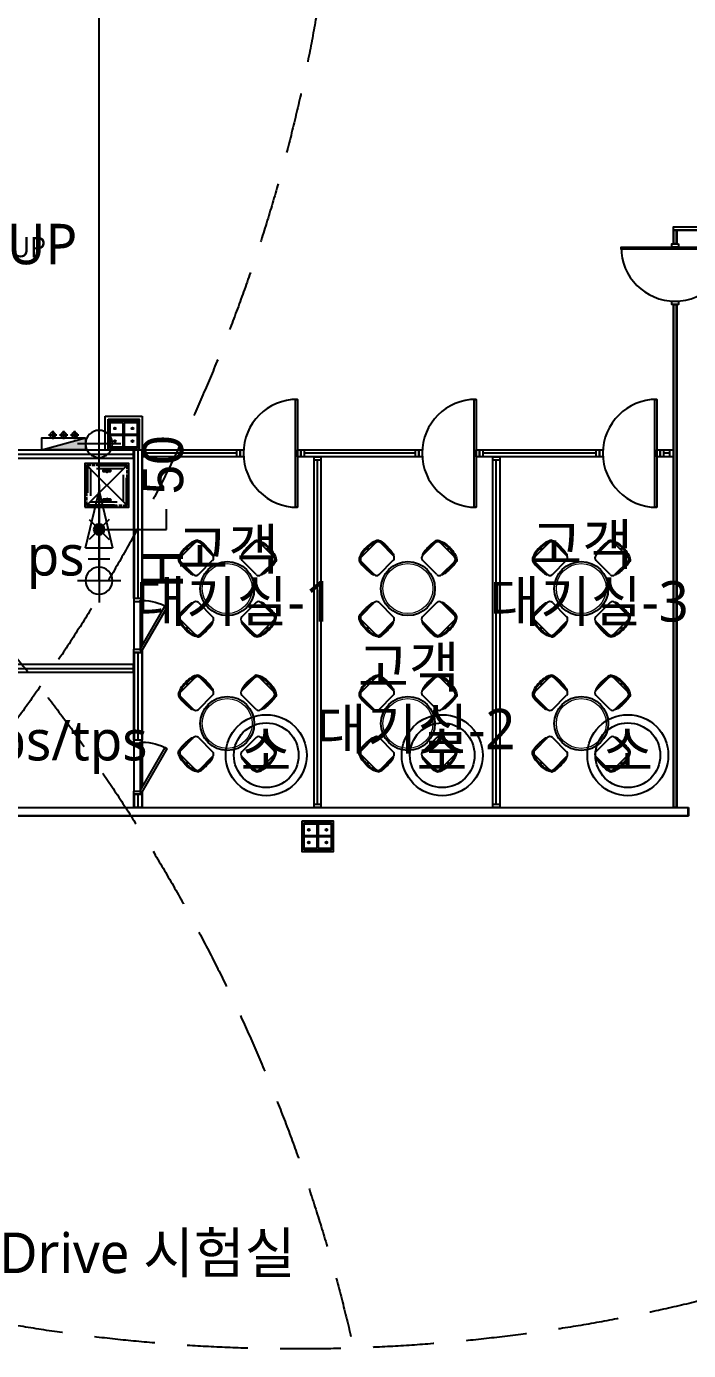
# Model space of a CAD drawing. Header units: millimetres. Extents: x 0 to 168200, y 0 to 118800.
# Drawn here: x 98183 to 108000, y 48277 to 67901 of the extents above; entities that cross this region are included whole.
import ezdxf
from ezdxf.enums import TextEntityAlignment as Align

# ---------------------------------------------------------------- set-up
doc = ezdxf.new("R2010")
doc.units = ezdxf.units.MM
doc.header["$LTSCALE"] = 200
for name, pattern in [('CEN-GAUN', [32.2, 30, -1, 0.2, -1]), ('CENTER', [50.8, 31.75, -6.35, 6.35, -6.35]), ('H2', [3, 2, -1]), ('HID', [2.3, 1.5, -0.8]), ('HIDDEN', [0.375, 0.25, -0.125])]:
    doc.linetypes.add(name, pattern=pattern)
for name, color, linetype in [('AX', 2, 'Continuous'), ('BACK', 8, 'Continuous'), ('CEN', 1, 'CEN-GAUN'), ('H', 2, 'Continuous'), ('I-FUR-B', 6, 'Continuous'), ('PIPE', 3, 'Continuous'), ('R', 1, 'Continuous'), ('TEXT', 2, 'Continuous')]:
    doc.layers.add(name, color=color, linetype=linetype)
doc.styles.add('ghs', font='')
doc.styles.add('돋움', font='')
doc.styles.add('스타일1', font='')
doc.styles.get('ghs').set_extended_font_data('Dotum')
doc.styles.get('돋움').set_extended_font_data('Dotum')
doc.styles.get('스타일1').set_extended_font_data('Malgun Gothic')

# ---------------------------------------------------------------- blocks, each defined once
blk = doc.blocks.new('HH')
at = {"layer": 'H'}
blk.add_hatch(color=1, dxfattribs=at).paths.add_polyline_path([(-650, 0), (-650, -180), (0, -180)])
at = {"layer": 'H', "color": 1}
for p, q in [((0, -180), (-650, 0)), ((-549, 41), (-426, 41)), ((-487, 102), (-487, -21)), ((-386, 41), (-263, 41)), ((-325, 102), (-325, -21)), ((-224, 41), (-101, 41)), ((-162, 102), (-162, -21))]:
    blk.add_line(p, q, dxfattribs=at)
at = {"layer": 'H'}
blk.add_lwpolyline([(-650, 0), (-650, -180), (0, -180), (0, 0)], close=True, dxfattribs=at)
at = {"layer": 'H', "color": 1}
for centre in [(-487, 41), (-325, 41), (-162, 41)]:
    blk.add_circle(centre, 40.6, dxfattribs=at)
blk = doc.blocks.new('f-004')
at = {"layer": 'PIPE', "color": 1, "linetype": 'CENTER'}
for p, q in [((0, 1.61), (0, -1.61)), ((-1.61, 0), (1.61, 0))]:
    blk.add_line(p, q, dxfattribs=at)
at = {"layer": 'PIPE', "color": 2}
blk.add_circle((0, 0), 1, dxfattribs=at)
blk = doc.blocks.new('a-019')
at = {"layer": 'TEXT'}
h = blk.add_hatch(color=1, dxfattribs=at)
edge = h.paths.add_edge_path()
edge.add_arc((0, 0), 0.4, 0, 360)
at = {"layer": 'TEXT', "color": 1}
for p, q in [((-0.742, 0.742), (0.742, -0.742)), ((0.742, 0.742), (-0.742, -0.742))]:
    blk.add_line(p, q, dxfattribs=at)
blk.add_circle((0, 0), 0.4, dxfattribs=at)
blk = doc.blocks.new('c-011')
at = {"layer": 'AX'}
for p, q in [((0.8, 5), (-0.8, 5)), ((0, -0.5), (0, 5.5)), ((0, 0), (-1, 4.198)), ((1, 4.198), (-1, 4.198)), ((1, 4.198), (0, 0))]:
    blk.add_line(p, q, dxfattribs=at)
blk = doc.blocks.new('D-900C')
at = {"layer": 'BACK'}
for points in [[(820, 800), (850, 800), (850, -800), (820, -800)], [(50, -50), (0, -50), (0, 50), (50, 50)], [(900, -50), (850, -50), (850, 50), (900, 50)]]:
    blk.add_lwpolyline(points, close=True, dxfattribs=at)
blk.add_arc((850, 0), 800, 90, 270, dxfattribs=at)
blk = doc.blocks.new('D-800A')
at = {"layer": 'BACK'}
for p, q in [((30, 200), (671, 570)), ((770, 200), (100, 200)), ((755, 170), (45, 170)), ((755, 75), (45, 75))]:
    blk.add_line(p, q, dxfattribs=at)
for points in [[(30, 200), (48, 170), (688, 540), (671, 570)], [(0, 75), (45, 75), (45, 75), (45, 75), (45, 170), (30, 170), (30, 200), (0, 200), (0, 75)], [(800, 75), (755, 75), (755, 75), (755, 75), (755, 170), (770, 170), (770, 200), (800, 200), (800, 75)]]:
    blk.add_lwpolyline(points, dxfattribs=at)
blk.add_arc((30, 200), 740, 0, 30, dxfattribs=at)
blk = doc.blocks.new('TABLE SET1')
at = {"color": 0, "lineweight": 0}
blk.add_circle((0, 0), 370, dxfattribs=at)
at = {"layer": 'I-FUR-B', "color": 0, "linetype": 'ByBlock'}
for p, q in [((-478, 681), (-690, 469)), ((-616, 592), (-591, 568)), ((-602, 606), (-577, 582)), ((-408, 681), (-217, 490)), ((408, 681), (217, 490)), ((478, 681), (690, 469)), ((602, 606), (577, 582)), ((616, 592), (591, 568)), ((-690, 398), (-499, 207)), ((-429, 207), (-217, 419)), ((429, 207), (217, 419)), ((690, 398), (499, 207)), ((-690, -398), (-499, -207)), ((-429, -207), (-217, -419)), ((429, -207), (217, -419)), ((690, -398), (499, -207)), ((-478, -681), (-690, -469)), ((-616, -592), (-591, -568)), ((-602, -606), (-577, -582)), ((-408, -681), (-217, -490)), ((408, -681), (217, -490)), ((478, -681), (690, -469)), ((602, -606), (577, -582)), ((616, -592), (591, -568))]:
    blk.add_line(p, q, dxfattribs=at)
blk.add_circle((0, 0), 400, dxfattribs=at)
for centre, radius, start, end in [((-443, 645), 50, 44.9985, 134.9985), ((-442, 708), 7.5, 277.6425, 97.6425), ((443, 645), 50, 45.0015, 135.0015), ((442, 708), 7.5, 82.3575, 262.3575), ((-718, 432), 7.5, 172.3545, 352.3545), ((-655, 433), 50, 134.9985, 224.9985), ((-252, 454), 50, 314.9985, 44.9985), ((252, 454), 50, 135.0015, 225.0015), ((655, 433), 50, 315.0015, 45.0015), ((718, 432), 7.5, 187.6455, 7.6455), ((-464, 242), 50, 224.9985, 314.9985), ((464, 242), 50, 225.0015, 315.0015), ((-464, -242), 50, 45.0015, 135.0015), ((464, -242), 50, 44.9985, 134.9985), ((-718, -432), 7.5, 7.6455, 187.6455), ((-655, -433), 50, 135.0015, 225.0015), ((-252, -454), 50, 315.0015, 45.0015), ((252, -454), 50, 134.9985, 224.9985), ((655, -433), 50, 314.9985, 44.9985), ((718, -432), 7.5, 352.3545, 172.3545), ((-443, -645), 50, 225.0015, 315.0015), ((-442, -708), 7.5, 262.3575, 82.3575), ((443, -645), 50, 224.9985, 314.9985), ((442, -708), 7.5, 97.6425, 277.6425)]:
    blk.add_arc(centre, radius, start, end, dxfattribs=at)
for centre, major_axis, ratio, start_param, end_param in [((-549, 539), (-163, -163), 0.434783, 3.659342, 5.765436), ((326, 601), (110, 112), 0.182269, 0, 3.141593), ((326, 601), (110, 112), 0.182269, 5.851094, 5.976716), ((-611, 317), (-112, 110), 0.182269, 0, 3.141593), ((-611, 317), (-112, 110), 0.182269, 5.851094, 5.976716), ((611, -317), (112, -110), 0.182269, 0, 3.141593), ((-326, -601), (-110, -112), 0.182269, 0, 3.141593), ((549, -539), (163, 163), 0.434783, 3.659342, 5.765436), ((611, -317), (112, -110), 0.182269, 5.851094, 5.976716), ((-326, -601), (-110, -112), 0.182269, 5.851094, 5.976716)]:
    blk.add_ellipse(centre, major_axis=major_axis, ratio=ratio, start_param=start_param, end_param=end_param, dxfattribs=at)
at = {"layer": 'I-FUR-B', "color": 0, "linetype": 'ByBlock', "extrusion": (0, 0, -1)}
for centre, major_axis, ratio, start_param, end_param in [((-326, 601), (-110, 112), 0.182269, 5.851094, 5.976716), ((-326, 601), (-110, 112), 0.182269, 0, 3.141593), ((549, 539), (163, -163), 0.434783, 3.659342, 5.765436), ((611, 317), (112, 110), 0.182269, 0, 3.141593), ((611, 317), (112, 110), 0.182269, 5.851094, 5.976716), ((-611, -317), (-112, -110), 0.182269, 0, 3.141593), ((-549, -539), (-163, 163), 0.434783, 3.659342, 5.765436), ((-611, -317), (-112, -110), 0.182269, 5.851094, 5.976716), ((326, -601), (110, -112), 0.182269, 0, 3.141593), ((326, -601), (110, -112), 0.182269, 5.851094, 5.976716)]:
    blk.add_ellipse(centre, major_axis=major_axis, ratio=ratio, start_param=start_param, end_param=end_param, dxfattribs=at)
at = {"layer": 'I-FUR-B', "color": 0, "linetype": 'ByBlock'}
for points, knots in [([(-441, 701), (-445, 700), (-449, 699), (-459, 697), (-464, 696), (-477, 691), (-486, 688), (-503, 679), (-512, 674), (-531, 663), (-540, 657), (-559, 644), (-568, 636), (-586, 621), (-595, 613), (-613, 596), (-621, 587), (-637, 569), (-645, 560), (-659, 541), (-666, 532), (-678, 513), (-683, 504), (-693, 486), (-697, 477), (-703, 460), (-706, 452), (-709, 440), (-710, 435), (-710, 431)], [3.659342, 3.659342, 3.659342, 3.659342, 3.76167, 3.76167, 3.863999, 3.863999, 4.027435, 4.027435, 4.190872, 4.190872, 4.354309, 4.354309, 4.517745, 4.517745, 4.681182, 4.681182, 4.844618, 4.844618, 5.008055, 5.008055, 5.171492, 5.171492, 5.334928, 5.334928, 5.498365, 5.498365, 5.661802, 5.661802, 5.765436, 5.765436, 5.765436, 5.765436]), ([(-422, 691), (-423, 693), (-424, 694), (-425, 698), (-426, 700), (-427, 703), (-427, 704), (-428, 705)], [5.7265501, 5.7265501, 5.7265501, 5.7265501, 5.8081109, 5.8081109, 5.9106349, 5.9106349, 5.9748515, 5.9748515, 5.9748515, 5.9748515]), ([(-428, 705), (-426, 704), (-425, 704), (-422, 703), (-421, 702), (-417, 700), (-415, 699), (-409, 696), (-404, 692), (-393, 685), (-387, 681), (-375, 671), (-369, 666), (-356, 655), (-349, 649), (-332, 633), (-322, 623), (-302, 603), (-292, 593), (-274, 572), (-266, 562), (-252, 545), (-247, 537), (-238, 525), (-235, 520), (-231, 513), (-229, 510), (-227, 505), (-226, 503), (-225, 500), (-225, 499), (-225, 498)], [0.308334, 0.308334, 0.308334, 0.308334, 0.393328, 0.393328, 0.478323, 0.478323, 0.563318, 0.563318, 0.749316, 0.749316, 0.935315, 0.935315, 1.121313, 1.121313, 1.307312, 1.307312, 1.582737, 1.582737, 1.858163, 1.858163, 2.133588, 2.133588, 2.361079, 2.361079, 2.537351, 2.537351, 2.666518, 2.666518, 2.769042, 2.769042, 2.833259, 2.833259, 2.833259, 2.833259]), ([(428, 705), (426, 704), (425, 704), (422, 703), (421, 702), (417, 700), (415, 699), (409, 696), (404, 692), (393, 685), (387, 681), (375, 671), (369, 666), (356, 655), (349, 649), (332, 633), (322, 623), (302, 603), (292, 593), (274, 572), (266, 562), (252, 545), (247, 537), (238, 525), (235, 520), (231, 513), (229, 510), (227, 505), (226, 503), (225, 500), (225, 499), (225, 498)], [0.308334, 0.308334, 0.308334, 0.308334, 0.393328, 0.393328, 0.478323, 0.478323, 0.563318, 0.563318, 0.749316, 0.749316, 0.935315, 0.935315, 1.121313, 1.121313, 1.307312, 1.307312, 1.582737, 1.582737, 1.858163, 1.858163, 2.133588, 2.133588, 2.361079, 2.361079, 2.537351, 2.537351, 2.666518, 2.666518, 2.769042, 2.769042, 2.833259, 2.833259, 2.833259, 2.833259]), ([(422, 691), (423, 693), (424, 694), (425, 698), (426, 700), (427, 703), (427, 704), (428, 705)], [5.7265501, 5.7265501, 5.7265501, 5.7265501, 5.8081109, 5.8081109, 5.9106349, 5.9106349, 5.9748515, 5.9748515, 5.9748515, 5.9748515]), ([(441, 701), (445, 700), (449, 699), (459, 697), (464, 696), (477, 691), (486, 688), (503, 679), (512, 674), (531, 663), (540, 657), (559, 644), (568, 636), (586, 621), (595, 613), (613, 596), (621, 587), (637, 569), (645, 560), (659, 541), (666, 532), (678, 513), (683, 504), (693, 486), (697, 477), (703, 460), (706, 452), (709, 440), (710, 435), (710, 431)], [3.659342, 3.659342, 3.659342, 3.659342, 3.76167, 3.76167, 3.863999, 3.863999, 4.027435, 4.027435, 4.190872, 4.190872, 4.354309, 4.354309, 4.517745, 4.517745, 4.681182, 4.681182, 4.844618, 4.844618, 5.008055, 5.008055, 5.171492, 5.171492, 5.334928, 5.334928, 5.498365, 5.498365, 5.661802, 5.661802, 5.765436, 5.765436, 5.765436, 5.765436]), ([(-714, 418), (-714, 417), (-713, 416), (-712, 413), (-712, 411), (-710, 408), (-709, 406), (-705, 399), (-702, 394), (-695, 384), (-691, 378), (-681, 366), (-676, 359), (-665, 346), (-659, 339), (-643, 322), (-633, 312), (-613, 292), (-602, 282), (-582, 264), (-572, 256), (-554, 242), (-547, 237), (-535, 229), (-530, 226), (-522, 221), (-519, 220), (-514, 218), (-512, 217), (-510, 216), (-509, 216), (-508, 215)], [0.308334, 0.308334, 0.308334, 0.308334, 0.393328, 0.393328, 0.478323, 0.478323, 0.563318, 0.563318, 0.749316, 0.749316, 0.935315, 0.935315, 1.121313, 1.121313, 1.307312, 1.307312, 1.582737, 1.582737, 1.858163, 1.858163, 2.133588, 2.133588, 2.361079, 2.361079, 2.537351, 2.537351, 2.666518, 2.666518, 2.769042, 2.769042, 2.833259, 2.833259, 2.833259, 2.833259]), ([(-700, 412), (-702, 413), (-704, 414), (-708, 416), (-710, 416), (-712, 417), (-713, 418), (-714, 418)], [5.7265501, 5.7265501, 5.7265501, 5.7265501, 5.8081109, 5.8081109, 5.9106349, 5.9106349, 5.9748515, 5.9748515, 5.9748515, 5.9748515]), ([(714, 418), (714, 417), (713, 416), (712, 413), (712, 411), (710, 408), (709, 406), (705, 399), (702, 394), (695, 384), (691, 378), (681, 366), (676, 359), (665, 346), (659, 339), (643, 322), (633, 312), (613, 292), (602, 282), (582, 264), (572, 256), (554, 242), (547, 237), (535, 229), (530, 226), (522, 221), (519, 220), (514, 218), (512, 217), (510, 216), (509, 216), (508, 215)], [0.308334, 0.308334, 0.308334, 0.308334, 0.393328, 0.393328, 0.478323, 0.478323, 0.563318, 0.563318, 0.749316, 0.749316, 0.935315, 0.935315, 1.121313, 1.121313, 1.307312, 1.307312, 1.582737, 1.582737, 1.858163, 1.858163, 2.133588, 2.133588, 2.361079, 2.361079, 2.537351, 2.537351, 2.666518, 2.666518, 2.769042, 2.769042, 2.833259, 2.833259, 2.833259, 2.833259]), ([(700, 412), (702, 413), (704, 414), (708, 416), (710, 416), (712, 417), (713, 418), (714, 418)], [5.7265501, 5.7265501, 5.7265501, 5.7265501, 5.8081109, 5.8081109, 5.9106349, 5.9106349, 5.9748515, 5.9748515, 5.9748515, 5.9748515]), ([(-714, -418), (-714, -417), (-713, -416), (-712, -413), (-712, -411), (-710, -408), (-709, -406), (-705, -399), (-702, -394), (-695, -384), (-691, -378), (-681, -366), (-676, -359), (-665, -346), (-659, -339), (-643, -322), (-633, -312), (-613, -292), (-602, -282), (-582, -264), (-572, -256), (-554, -242), (-547, -237), (-535, -229), (-530, -226), (-522, -221), (-519, -220), (-514, -218), (-512, -217), (-510, -216), (-509, -216), (-508, -215)], [0.308334, 0.308334, 0.308334, 0.308334, 0.393328, 0.393328, 0.478323, 0.478323, 0.563318, 0.563318, 0.749316, 0.749316, 0.935315, 0.935315, 1.121313, 1.121313, 1.307312, 1.307312, 1.582737, 1.582737, 1.858163, 1.858163, 2.133588, 2.133588, 2.361079, 2.361079, 2.537351, 2.537351, 2.666518, 2.666518, 2.769042, 2.769042, 2.833259, 2.833259, 2.833259, 2.833259]), ([(714, -418), (714, -417), (713, -416), (712, -413), (712, -411), (710, -408), (709, -406), (705, -399), (702, -394), (695, -384), (691, -378), (681, -366), (676, -359), (665, -346), (659, -339), (643, -322), (633, -312), (613, -292), (602, -282), (582, -264), (572, -256), (554, -242), (547, -237), (535, -229), (530, -226), (522, -221), (519, -220), (514, -218), (512, -217), (510, -216), (509, -216), (508, -215)], [0.308334, 0.308334, 0.308334, 0.308334, 0.393328, 0.393328, 0.478323, 0.478323, 0.563318, 0.563318, 0.749316, 0.749316, 0.935315, 0.935315, 1.121313, 1.121313, 1.307312, 1.307312, 1.582737, 1.582737, 1.858163, 1.858163, 2.133588, 2.133588, 2.361079, 2.361079, 2.537351, 2.537351, 2.666518, 2.666518, 2.769042, 2.769042, 2.833259, 2.833259, 2.833259, 2.833259]), ([(-700, -412), (-702, -413), (-704, -414), (-708, -416), (-710, -416), (-712, -417), (-713, -418), (-714, -418)], [5.7265501, 5.7265501, 5.7265501, 5.7265501, 5.8081109, 5.8081109, 5.9106349, 5.9106349, 5.9748515, 5.9748515, 5.9748515, 5.9748515]), ([(-441, -701), (-445, -700), (-449, -699), (-459, -697), (-464, -696), (-477, -691), (-486, -688), (-503, -679), (-512, -674), (-531, -663), (-540, -657), (-559, -644), (-568, -636), (-586, -621), (-595, -613), (-613, -596), (-621, -587), (-637, -569), (-645, -560), (-659, -541), (-666, -532), (-678, -513), (-683, -504), (-693, -486), (-697, -477), (-703, -460), (-706, -452), (-709, -440), (-710, -435), (-710, -431)], [3.659342, 3.659342, 3.659342, 3.659342, 3.76167, 3.76167, 3.863999, 3.863999, 4.027435, 4.027435, 4.190872, 4.190872, 4.354309, 4.354309, 4.517745, 4.517745, 4.681182, 4.681182, 4.844618, 4.844618, 5.008055, 5.008055, 5.171492, 5.171492, 5.334928, 5.334928, 5.498365, 5.498365, 5.661802, 5.661802, 5.765436, 5.765436, 5.765436, 5.765436]), ([(-428, -705), (-426, -704), (-425, -704), (-422, -703), (-421, -702), (-417, -700), (-415, -699), (-409, -696), (-404, -692), (-393, -685), (-387, -681), (-375, -671), (-369, -666), (-356, -655), (-349, -649), (-332, -633), (-322, -623), (-302, -603), (-292, -593), (-274, -572), (-266, -562), (-252, -545), (-247, -537), (-238, -525), (-235, -520), (-231, -513), (-229, -510), (-227, -505), (-226, -503), (-225, -500), (-225, -499), (-225, -498)], [0.308334, 0.308334, 0.308334, 0.308334, 0.393328, 0.393328, 0.478323, 0.478323, 0.563318, 0.563318, 0.749316, 0.749316, 0.935315, 0.935315, 1.121313, 1.121313, 1.307312, 1.307312, 1.582737, 1.582737, 1.858163, 1.858163, 2.133588, 2.133588, 2.361079, 2.361079, 2.537351, 2.537351, 2.666518, 2.666518, 2.769042, 2.769042, 2.833259, 2.833259, 2.833259, 2.833259]), ([(428, -705), (426, -704), (425, -704), (422, -703), (421, -702), (417, -700), (415, -699), (409, -696), (404, -692), (393, -685), (387, -681), (375, -671), (369, -666), (356, -655), (349, -649), (332, -633), (322, -623), (302, -603), (292, -593), (274, -572), (266, -562), (252, -545), (247, -537), (238, -525), (235, -520), (231, -513), (229, -510), (227, -505), (226, -503), (225, -500), (225, -499), (225, -498)], [0.308334, 0.308334, 0.308334, 0.308334, 0.393328, 0.393328, 0.478323, 0.478323, 0.563318, 0.563318, 0.749316, 0.749316, 0.935315, 0.935315, 1.121313, 1.121313, 1.307312, 1.307312, 1.582737, 1.582737, 1.858163, 1.858163, 2.133588, 2.133588, 2.361079, 2.361079, 2.537351, 2.537351, 2.666518, 2.666518, 2.769042, 2.769042, 2.833259, 2.833259, 2.833259, 2.833259]), ([(441, -701), (445, -700), (449, -699), (459, -697), (464, -696), (477, -691), (486, -688), (503, -679), (512, -674), (531, -663), (540, -657), (559, -644), (568, -636), (586, -621), (595, -613), (613, -596), (621, -587), (637, -569), (645, -560), (659, -541), (666, -532), (678, -513), (683, -504), (693, -486), (697, -477), (703, -460), (706, -452), (709, -440), (710, -435), (710, -431)], [3.659342, 3.659342, 3.659342, 3.659342, 3.76167, 3.76167, 3.863999, 3.863999, 4.027435, 4.027435, 4.190872, 4.190872, 4.354309, 4.354309, 4.517745, 4.517745, 4.681182, 4.681182, 4.844618, 4.844618, 5.008055, 5.008055, 5.171492, 5.171492, 5.334928, 5.334928, 5.498365, 5.498365, 5.661802, 5.661802, 5.765436, 5.765436, 5.765436, 5.765436]), ([(700, -412), (702, -413), (704, -414), (708, -416), (710, -416), (712, -417), (713, -418), (714, -418)], [5.7265501, 5.7265501, 5.7265501, 5.7265501, 5.8081109, 5.8081109, 5.9106349, 5.9106349, 5.9748515, 5.9748515, 5.9748515, 5.9748515]), ([(-422, -691), (-423, -693), (-424, -694), (-425, -698), (-426, -700), (-427, -703), (-427, -704), (-428, -705)], [5.7265501, 5.7265501, 5.7265501, 5.7265501, 5.8081109, 5.8081109, 5.9106349, 5.9106349, 5.9748515, 5.9748515, 5.9748515, 5.9748515]), ([(422, -691), (423, -693), (424, -694), (425, -698), (426, -700), (427, -703), (427, -704), (428, -705)], [5.7265501, 5.7265501, 5.7265501, 5.7265501, 5.8081109, 5.8081109, 5.9106349, 5.9106349, 5.9748515, 5.9748515, 5.9748515, 5.9748515])]:
    blk.add_open_spline(points, degree=3, knots=knots, dxfattribs=at)
for points in [[(-225, 498), (-225, 498), (-225, 498), (-225, 498)], [(225, 498), (225, 498), (225, 498), (225, 498)], [(-508, 215), (-508, 215), (-508, 215), (-508, 216)], [(508, 215), (508, 215), (508, 215), (508, 216)], [(-508, -215), (-508, -215), (-508, -215), (-508, -216)], [(508, -215), (508, -215), (508, -215), (508, -216)], [(-225, -498), (-225, -498), (-225, -498), (-225, -498)], [(225, -498), (225, -498), (225, -498), (225, -498)]]:
    blk.add_open_spline(points, degree=3, dxfattribs=at)
blk = doc.blocks.new('x-stu-1Fcol')
at = {"layer": 'BACK'}
for points in [[(57895, -23820), (58355, -23820), (58355, -24280), (57895, -24280)], [(57925, -23850), (58325, -23850), (58325, -24250), (57925, -24250)], [(57925, -24040), (58119, -24040), (58119, -24059), (57925, -24059)], [(58132, -24040), (58325, -24040), (58325, -24059), (58132, -24059)], [(60770, -29770), (61230, -29770), (61230, -30230), (60770, -30230)], [(60800, -29800), (61200, -29800), (61200, -30200), (60800, -30200)], [(60800, -29990), (60994, -29990), (60994, -30009), (60800, -30009)], [(61007, -29990), (61200, -29990), (61200, -30009), (61007, -30009)]]:
    blk.add_lwpolyline(points, close=True, dxfattribs=at)
for points in [[(57925, -24250), (57925, -24229), (58097, -24229, 0.414214), (58119, -24207), (58119, -23893, 0.414214), (58097, -23871), (57925, -23871), (57925, -23850), (58325, -23850), (58325, -23871), (58154, -23871, 0.414214), (58132, -23893), (58132, -24207, 0.414214), (58154, -24229), (58325, -24229), (58325, -24250)], [(60800, -30200), (60800, -30179), (60972, -30179, 0.414214), (60994, -30157), (60994, -29843, 0.414214), (60972, -29821), (60800, -29821), (60800, -29800), (61200, -29800), (61200, -29821), (61029, -29821, 0.414214), (61007, -29843), (61007, -30157, 0.414214), (61029, -30179), (61200, -30179), (61200, -30200)]]:
    blk.add_lwpolyline(points, format="xyb", close=True, dxfattribs=at)
for centre in [(57995, -23956), (57995, -24144), (58255, -23956), (58255, -24144), (60870, -29906), (61130, -29906), (60870, -30094), (61130, -30094)]:
    blk.add_circle(centre, 13.5, dxfattribs=at)
blk = doc.blocks.new('A$C3515b944')
at = {"layer": 'BACK', "linetype": 'H2', "ltscale": 0.5}
for p, q in [((115, 605), (65, 655)), ((115, 115), (65, 65))]:
    blk.add_line(p, q, dxfattribs=at)
at = {"layer": 'BACK', "linetype": 'H2'}
for p, q in [((605, 605), (655, 655)), ((605, 115), (655, 65))]:
    blk.add_line(p, q, dxfattribs=at)
at = {"layer": 'BACK'}
for p, q in [((300, 575), (420, 575)), ((300, 145), (420, 145))]:
    blk.add_line(p, q, dxfattribs=at)
blk.add_lwpolyline([(35, 35), (685, 35), (685, 685), (35, 685)], close=True, dxfattribs=at)
at = {"layer": 'BACK', "linetype": 'H2', "ltscale": 0.1}
blk.add_lwpolyline([(60, 60), (660, 60), (660, 660), (60, 660)], close=True, dxfattribs=at)
at = {"layer": 'BACK', "linetype": 'H2'}
for points in [[(65, 65), (655, 65), (655, 655), (65, 655)], [(71, 71), (649, 71), (649, 649), (71, 649)], [(115, 115), (605, 115), (605, 605), (115, 605)]]:
    blk.add_lwpolyline(points, close=True, dxfattribs=at)
at = {"layer": 'BACK'}
for points in [[(350, 565, 1), (370, 565), (412, 565, 1), (412, 585), (370, 585, 1), (350, 585), (308, 585, 1), (308, 565)], [(308, 567), (412, 567, 1), (412, 583), (308, 583, 1)], [(350, 135, 1), (370, 135), (412, 135, 1), (412, 155), (370, 155, 1), (350, 155), (308, 155, 1), (308, 135)], [(308, 137), (412, 137, 1), (412, 153), (308, 153, 1)]]:
    blk.add_lwpolyline(points, format="xyb", close=True, dxfattribs=at)

msp = doc.modelspace()

# ---------------------------------------------------------------- linework, layer by layer
at = {"layer": 'AX'}
for p, q in [((100259.1, 60446.3), (100259.1, 60746.3)), ((99259.1, 60446.3), (100259.1, 60446.3))]:
    msp.add_line(p, q, dxfattribs=at)
at = {"layer": 'BACK'}
for p, q in [((99350, 62125), (99900, 62125)), ((99350, 61625), (99350, 62125)), ((99400, 62075), (99850, 62075)), ((99400, 61625), (99400, 62075)), ((99850, 62075), (99850, 61625)), ((99900, 62125), (99900, 61625)), ((99837.5, 59425), (99837.5, 61625)), ((97625, 61562.5), (99775, 61562.5)), ((101300, 61575), (99950, 61575)), ((103950, 61575), (102300, 61575)), ((102500, 56375), (102500, 61475)), ((106630, 61575), (104950, 61575)), ((105150, 56375), (105150, 61475)), ((107725, 61575), (107630, 61575)), ((99675, 60800), (99075, 61400)), ((99075, 60800), (99675, 61400)), ((99837.5, 57325), (99837.5, 58625)), ((97625, 58387.5), (99775, 58387.5)), ((99837.5, 56325), (99837.5, 56525))]:
    msp.add_line(p, q, dxfattribs=at)
for points in [[(107775, 64880), (107775, 64930), (112785, 64930), (112785, 64880), (107775, 64880)], [(107775, 64880), (107825, 64880), (107825, 64680), (107775, 64680), (107775, 64880)], [(107775, 63780), (107825, 63780), (107825, 56325), (107775, 56325), (107775, 63780)], [(97625, 61500), (97625, 61625), (99775, 61625), (99775, 61500), (97625, 61500)], [(97625, 61562.5), (97629, 61562.5), (97629, 61504), (99771, 61504), (99771, 61621), (97629, 61621), (97629, 61562.5), (97625, 61562.5)], [(99900, 59425), (99775, 59425), (99775, 61625), (99900, 61625), (99900, 59425)], [(99837.5, 59425), (99837.5, 59429), (99896, 59429), (99896, 61621), (99779, 61621), (99779, 59429), (99837.5, 59429), (99837.5, 59425)], [(99900, 57325), (99775, 57325), (99775, 58625), (99900, 58625), (99900, 57325)], [(99837.5, 57325), (99837.5, 57329), (99896, 57329), (99896, 58621), (99779, 58621), (99779, 57329), (99837.5, 57329), (99837.5, 57325)], [(97625, 58325), (97625, 58450), (99775, 58450), (99775, 58325), (97625, 58325)], [(97625, 58387.5), (97629, 58387.5), (97629, 58329), (99771, 58329), (99771, 58446), (97629, 58446), (97629, 58387.5), (97625, 58387.5)], [(99900, 56325), (99775, 56325), (99775, 56525), (99900, 56525), (99900, 56325)], [(99837.5, 56325), (99837.5, 56329), (99896, 56329), (99896, 56521), (99779, 56521), (99779, 56329), (99837.5, 56329), (99837.5, 56325)], [(108000, 56325), (108000, 56200), (85325, 56200), (85325, 56325), (108000, 56325)], [(108000, 56262.5), (107996, 56262.5), (107996, 56321), (85329, 56321), (85329, 56204), (107996, 56204), (107996, 56262.5), (108000, 56262.5)]]:
    msp.add_lwpolyline(points, dxfattribs=at)
at = {"layer": 'BACK', "ltscale": 253}
for points in [[(107775, 64890), (107776.6, 64890), (107776.6, 64881.6), (112783.4, 64881.6), (112783.4, 64928.4), (107776.6, 64928.4), (107776.6, 64920), (107775, 64920)], [(107785, 64880), (107785, 64878.4), (107776.6, 64878.4), (107776.6, 64681.6), (107823.4, 64681.6), (107823.4, 64878.4), (107815, 64878.4), (107815, 64880)], [(107785, 63780), (107785, 63778.4), (107776.6, 63778.4), (107776.6, 56326.6), (107823.4, 56326.6), (107823.4, 63778.4), (107815, 63778.4), (107815, 63780)]]:
    msp.add_lwpolyline(points, dxfattribs=at)
at = {"layer": 'BACK'}
for points in [[(99950, 61625), (99950, 61525), (99900, 61525), (99900, 61625)], [(101350, 61625), (101350, 61525), (99900, 61525), (99900, 61625)], [(101350, 61625), (101350, 61525), (101300, 61525), (101300, 61625)], [(102300, 61625), (102300, 61525), (102250, 61525), (102250, 61625)], [(104000, 61625), (104000, 61525), (102250, 61525), (102250, 61625)], [(104000, 61625), (104000, 61525), (103950, 61525), (103950, 61625)], [(104950, 61625), (104950, 61525), (104900, 61525), (104900, 61625)], [(106680, 61625), (106680, 61525), (104900, 61525), (104900, 61625)], [(106680, 61625), (106680, 61525), (106630, 61525), (106630, 61625)], [(107630, 61625), (107630, 61525), (107580, 61525), (107580, 61625)], [(107775, 61625), (107775, 61525), (107580, 61525), (107580, 61625)], [(107775, 61625), (107775, 61525), (107725, 61525), (107725, 61625)], [(102550, 61475), (102450, 61475), (102450, 61525), (102550, 61525)], [(102550, 56325), (102450, 56325), (102450, 61525), (102550, 61525)], [(105200, 61475), (105100, 61475), (105100, 61525), (105200, 61525)], [(105200, 56325), (105100, 56325), (105100, 61525), (105200, 61525)], [(102550, 56325), (102450, 56325), (102450, 56375), (102550, 56375)], [(105200, 56325), (105100, 56325), (105100, 56375), (105200, 56375)]]:
    msp.add_lwpolyline(points, close=True, dxfattribs=at)
at = {"layer": 'BACK', "linetype": 'HIDDEN'}
msp.add_lwpolyline([(99075, 61400), (99675, 61400), (99675, 60800), (99075, 60800)], close=True, dxfattribs=at)
at = {"layer": 'CEN', "linetype": 'HID', "ltscale": 3}
for centre in [(102210, 73300), (77854.6, 72385), (99402.9, 61340), (78654.2, 42752.8)]:
    msp.add_circle(centre, 25000, dxfattribs=at)
at = {"layer": 'H', "color": 1}
for centre in [(101737.7, 57100.3), (104348.1, 57100.3), (107100.5, 57100.3)]:
    msp.add_circle(centre, 600, dxfattribs=at)
at = {"layer": 'H'}
for centre in [(101737.7, 57100.3), (104348.1, 57100.3), (107100.5, 57100.3)]:
    msp.add_circle(centre, 480, dxfattribs=at)
at = {"layer": 'PIPE'}
msp.add_line((99259.1, 59687.2), (99259.1, 61715), dxfattribs=at)
at = {"layer": 'R'}
msp.add_line((99259.1, 59687.2), (99259.1, 94282.7), dxfattribs=at)

# ---------------------------------------------------------------- block references
at = {"layer": 'BACK'}
for name, p in [('x-stu-1Fcol', (41500, 85900)), ('D-900C', (101350, 61575)), ('D-900C', (104000, 61575)), ('D-900C', (106680, 61575)), ('A$C3515b944', (99015, 60740))]:
    msp.add_blockref(name, p, dxfattribs=at)
at = {"layer": 'BACK', "rotation": 90}
msp.add_blockref('D-900C', (107800, 63780), dxfattribs=at)
at = {"layer": 'BACK', "linetype": 'Continuous', "ltscale": 0.1, "rotation": 180}
for p in [(101160.4, 59570), (101160.4, 59570), (103839.4, 59570), (103839.4, 59570), (106409.8, 59570), (106409.8, 59570), (101160.4, 57570), (101160.4, 57570), (103839.4, 57570), (103839.4, 57570), (106409.8, 57570), (106409.8, 57570)]:
    msp.add_blockref('TABLE SET1', p, dxfattribs=at)
at = {"layer": 'BACK', "xscale": -1, "rotation": 269.9999999930047}
for p in [(99700, 58625), (99700, 56525)]:
    msp.add_blockref('D-800A', p, dxfattribs=at)
at = {"layer": 'H', "linetype": 'Continuous', "xscale": -1, "rotation": 359.9999999999999}
msp.add_blockref('HH', (98409.4, 61805), dxfattribs=at)
at = {"layer": 'PIPE', "yscale": 200, "zscale": 200}
for name, p, xscale, rotation in [('f-004', (99259.1, 61715), -200, 269.9999999999999), ('c-011', (99259.1, 61012.1), 200, 180)]:
    msp.add_blockref(name, p, dxfattribs=dict(at, xscale=xscale, rotation=rotation))
at = {"layer": 'PIPE', "xscale": -200, "yscale": 200, "zscale": 200}
msp.add_blockref('f-004', (99259.1, 59687.2), dxfattribs=at)
at = {"layer": 'TEXT', "xscale": -200, "yscale": 200, "zscale": 200}
msp.add_blockref('a-019', (99259.1, 60446.3), dxfattribs=at)

# ---------------------------------------------------------------- texts
at = {"layer": 'BACK', "style": '스타일1'}
for height, p in [(600, (98415.7, 64376.3)), (300, (98212.3, 64481.1))]:
    msp.add_text('UP', height=height, dxfattribs=at).set_placement(p, align=Align.CENTER)
for s, p in [('고객 ', (101275.5, 60155.5)), ('고객 ', (106524.9, 60223.9)), ('ps', (98616.8, 60063.2)), ('대기실-1', (101275.5, 59380.8)), ('대기실-3', (106524.9, 59380.8)), ('고객 ', (103954.4, 58406.2)), ('대기실-2', (103954.4, 57487.4)), ('eps/tps', (98616.8, 57322.9)), ('Drive 시험실', (99975.4, 49724.3))]:
    msp.add_text(s, height=600, dxfattribs=at).set_placement(p, align=Align.MIDDLE_CENTER)
at = {"layer": 'H', "color": 1, "style": 'ghs'}
for p in [(101358.4, 56866.4), (103968.8, 56866.4), (106721.2, 56866.4)]:
    msp.add_text('소', height=600, dxfattribs=at).set_placement(p)
at = {"layer": 'TEXT', "style": '돋움'}
msp.add_text('50', height=600, rotation=90, dxfattribs=at).set_placement((100506, 60967.3))
msp.add_text('H', height=600, rotation=90, dxfattribs=at).set_placement((100506, 60144.7), align=Align.RIGHT)

doc.saveas('drawing.dxf')
